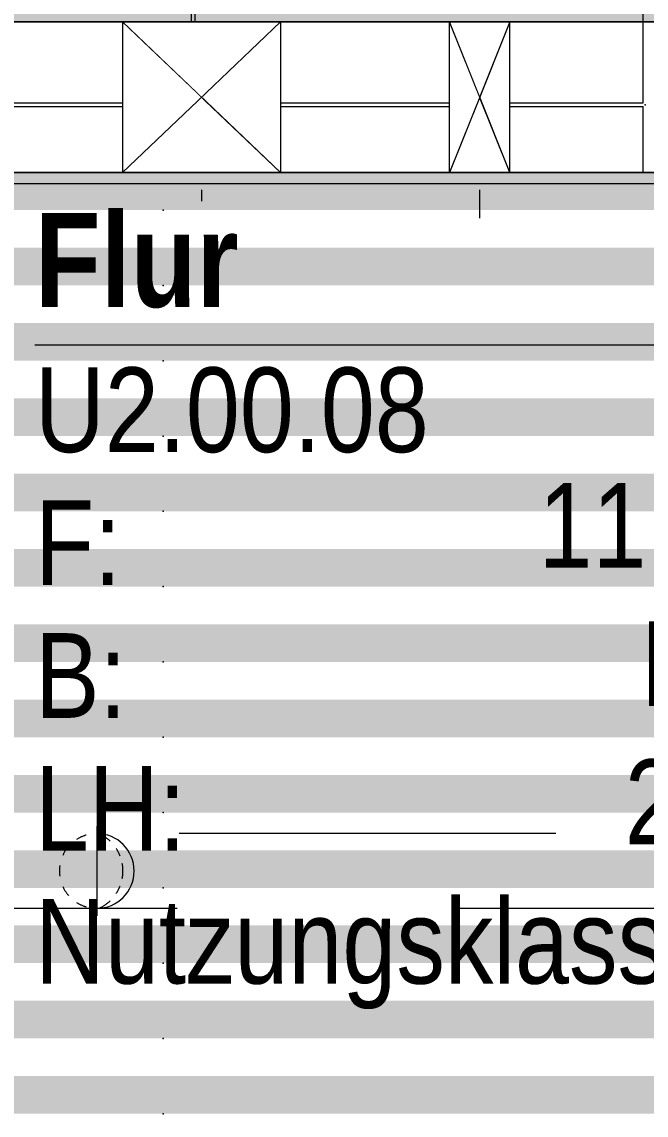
# Model space of a CAD drawing. Header units: centimetres. Extents: x 52.8 to 69.4, y 16.8 to 58.2.
# Drawn here: x 65.855 to 67.512, y 21.515 to 24.418 of the extents above; entities that cross this region are included whole.
import ezdxf
from ezdxf.xclip import XClip

# ---------------------------------------------------------------- set-up
doc = ezdxf.new("R2010")
doc.units = ezdxf.units.CM
doc.header["$MEASUREMENT"] = 0
doc.header["$XCLIPFRAME"] = 0
doc.set_wipeout_variables(frame=1)
for name, pattern in [('Strichlinie', [0.4, 0.3, -0.1]), ('Strichlinie kurz', [0.15, 0.075, -0.075]), ('Strichlinie-TGA', [0.175, 0.1, -0.075]), ('Strichlinie_ eng', [0.23, 0.15, -0.08]), ('Wipeout_Contour', [100, 0, -100])]:
    doc.linetypes.add(name, pattern=pattern)
for name, color, linetype in [('-2._Grundriss 2.UG_7_Bemaßung 50.gfb', 7, 'Continuous'), ('-2._Grundriss 2.UG_7_Bodenbelag.gfb', 7, 'Continuous'), ('-2._Grundriss 2.UG_7_Decken.gfb', 7, 'Continuous'), ('-2._Grundriss 2.UG_7_Neubau_Raumstempel_gemeinsam.gfb', 7, 'Continuous'), ('-2._Grundriss 2.UG_7_Neubau_Wände massiv.gfb', 7, 'Continuous'), ('-2._Grundriss 2.UG_7_Raumstempel_gemeinsam.gfb', 7, 'Continuous'), ('-2._Grundriss 2.UG_7_Unterdecken_TGA_2UG.gfb', 7, 'Continuous'), ('-2._Grundriss 2.UG_7_Wände massiv.gfb', 7, 'Continuous')]:
    doc.layers.add(name, color=color, linetype=linetype)
doc.styles.add('ERSTELLTER_STIL_2', font='ARIALNB.TTF')
doc.styles.add('ERSTELLTER_STIL_3', font='')
doc.styles.get('ERSTELLTER_STIL_3').set_extended_font_data('Arial Narrow')
pattern_1 = [(45, (42.56998, 4.75838), (-0.03535534, 0.03535534), [0, -0.05])]

# ---------------------------------------------------------------- blocks, each defined once
blk = doc.blocks.new('*X298')
at = {"layer": '-2._Grundriss 2.UG_7_Bodenbelag.gfb', "linetype": 'Continuous', "lineweight": 18, "true_color": 0xd7d7d7}
for points in [[(64.23, 23.9184), (66.23, 23.9184), (66.23, 24.0184), (64.23, 24.0184)], [(66.23, 23.9184), (68.23, 23.9184), (68.23, 24.0184), (66.23, 24.0184)], [(64.23, 23.8184), (64.23, 23.7184), (66.23, 23.7184), (66.23, 23.8184)], [(66.23, 23.8184), (66.23, 23.7184), (68.23, 23.7184), (68.23, 23.8184)], [(64.23, 23.6184), (64.23, 23.5184), (66.23, 23.5184), (66.23, 23.6184)], [(66.23, 23.6184), (66.23, 23.5184), (68.23, 23.5184), (68.23, 23.6184)], [(64.23, 23.4184), (64.23, 23.3184), (66.23, 23.3184), (66.23, 23.4184)], [(66.23, 23.4184), (66.23, 23.3184), (68.23, 23.3184), (68.23, 23.4184)], [(64.23, 23.2184), (64.23, 23.1184), (66.23, 23.1184), (66.23, 23.2184)], [(66.23, 23.2184), (66.23, 23.1184), (68.23, 23.1184), (68.23, 23.2184)], [(64.23, 23.0184), (64.23, 22.9184), (66.23, 22.9184), (66.23, 23.0184)], [(66.23, 23.0184), (66.23, 22.9184), (68.23, 22.9184), (68.23, 23.0184)], [(64.23, 22.8184), (64.23, 22.7184), (66.23, 22.7184), (66.23, 22.8184)], [(66.23, 22.8184), (66.23, 22.7184), (68.23, 22.7184), (68.23, 22.8184)], [(64.23, 22.6184), (64.23, 22.5184), (66.23, 22.5184), (66.23, 22.6184)], [(66.23, 22.6184), (66.23, 22.5184), (68.23, 22.5184), (68.23, 22.6184)], [(64.23, 22.4184), (64.23, 22.3184), (66.23, 22.3184), (66.23, 22.4184)], [(66.23, 22.4184), (66.23, 22.3184), (68.23, 22.3184), (68.23, 22.4184)], [(64.23, 22.2184), (64.23, 22.1184), (66.23, 22.1184), (66.23, 22.2184)], [(66.23, 22.2184), (66.23, 22.1184), (68.23, 22.1184), (68.23, 22.2184)], [(64.23, 22.0184), (64.23, 21.9184), (66.23, 21.9184), (66.23, 22.0184)], [(66.23, 22.0184), (66.23, 21.9184), (68.23, 21.9184), (68.23, 22.0184)], [(64.23, 21.8184), (64.23, 21.7184), (66.23, 21.7184), (66.23, 21.8184)], [(66.23, 21.8184), (66.23, 21.7184), (68.23, 21.7184), (68.23, 21.8184)], [(64.23, 21.6184), (64.23, 21.5184), (66.23, 21.5184), (66.23, 21.6184)], [(66.23, 21.6184), (66.23, 21.5184), (68.23, 21.5184), (68.23, 21.6184)]]:
    blk.add_hatch(color=254, dxfattribs=at).paths.add_polyline_path(points)
at = {"layer": '-2._Grundriss 2.UG_7_Bodenbelag.gfb', "color": 254, "linetype": 'Continuous', "lineweight": 18, "ltscale": 10, "true_color": 0xd7d7d7}
for p in [(66.23, 23.9184), (66.23, 23.7184), (66.23, 23.5184), (66.23, 23.3184), (66.23, 23.1184), (66.23, 22.9184), (66.23, 22.7184), (66.23, 22.5184), (66.23, 22.3184), (66.23, 22.1184), (66.23, 21.9184), (66.23, 21.7184), (66.23, 21.5184)]:
    blk.add_point(p, dxfattribs=at)
blk = doc.blocks.new('*X304')
at = {"layer": '-2._Grundriss 2.UG_7_Bodenbelag.gfb', "color": 253, "linetype": 'Continuous', "lineweight": 18, "ltscale": 10, "true_color": 0x9f9f9f}
for p, q in [((66.305, 24.2034), (66.305, 25.3934)), ((66.315, 24.2034), (66.315, 25.3934)), ((67.505, 24.2034), (67.505, 25.3934)), ((65.115, 24.2034), (66.305, 24.2034)), ((65.115, 24.1934), (66.305, 24.1934)), ((66.305, 24.0184), (66.305, 24.1934)), ((66.315, 24.2034), (67.505, 24.2034)), ((66.315, 24.1934), (67.505, 24.1934)), ((66.315, 24.0184), (66.315, 24.1934)), ((67.505, 24.0184), (67.505, 24.1934))]:
    blk.add_line(p, q, dxfattribs=at)
for p in [(66.31, 24.1984), (66.31, 24.1984), (66.31, 24.1984), (66.31, 24.1984), (67.51, 24.1984), (67.51, 24.1984), (67.51, 24.1984), (67.51, 24.1984)]:
    blk.add_point(p, dxfattribs=at)
blk = doc.blocks.new('Zeichnung_8_7', base_point=(42.57, 4.7584))
at = {"layer": '-2._Grundriss 2.UG_7_Wände massiv.gfb', "linetype": 'Continuous', "lineweight": 0, "true_color": 0x000000}
h = blk.add_hatch(dxfattribs=at)
h.set_pattern_fill('GIPS_0007', color=18, style=0, pattern_type=2)
h.set_pattern_definition(pattern_1)
h.paths.add_polyline_path([(63.11, 35.7584), (63.11, 24.4184), (68.31, 24.4184), (68.31, 35.7584)])
h.paths.add_polyline_path([(63.14, 35.7484), (68.28, 35.7484), (68.28, 24.4484), (63.14, 24.4484)], flags=0)
at = {"layer": '-2._Grundriss 2.UG_7_Bodenbelag.gfb', "color": 8, "linetype": 'Continuous', "lineweight": 13, "ltscale": 10, "flags": 128}
blk.add_lwpolyline([(62.71, 24.0184), (62.71, 19.4584), (68.71, 19.4584), (68.71, 24.0184)], close=True, dxfattribs=at)
at = {"layer": '-2._Grundriss 2.UG_7_Wände massiv.gfb', "color": 7, "linetype": 'Continuous', "lineweight": 13, "ltscale": 10, "flags": 128}
blk.add_lwpolyline([(63.11, 35.7584), (63.11, 24.4184), (68.31, 24.4184), (68.31, 35.7584)], close=True, dxfattribs=at)
at = {"layer": '-2._Grundriss 2.UG_7_Decken.gfb', "color": 7, "linetype": 'Continuous', "lineweight": 13, "ltscale": 10}
blk.add_blockref('*X298', (0, 0), dxfattribs=at)
at = {"color": 254, "linetype": 'Wipeout_Contour', "lineweight": 0, "ltscale": 549.303516}
blk.add_wipeout([(60.73, 24.0184), (60.73, 19.4584), (69.4002, 19.4584), (69.4002, 19.4884), (60.76, 19.4884), (60.76, 23.9884), (69.4002, 23.9884), (69.4002, 24.0184)], dxfattribs=at).dxf.layer = '-2._Grundriss 2.UG_7_Wände massiv.gfb'
at = {"layer": '-2._Grundriss 2.UG_7_Wände massiv.gfb', "linetype": 'Continuous', "lineweight": 0, "true_color": 0x000000}
h = blk.add_hatch(dxfattribs=at)
h.set_pattern_fill('GIPS_0007', color=18, style=0, pattern_type=2)
h.set_pattern_definition(pattern_1)
h.paths.add_polyline_path([(60.73, 24.0184), (60.73, 19.4584), (69.4002, 19.4584), (69.4002, 19.4884), (60.76, 19.4884), (60.76, 23.9884), (69.4002, 23.9884), (69.4002, 24.0184)])
at = {"layer": '-2._Grundriss 2.UG_7_Bodenbelag.gfb', "color": 8, "linetype": 'Continuous', "lineweight": 13, "ltscale": 10, "flags": 128}
blk.add_lwpolyline([(63.11, 30.8424), (62.61, 30.8424), (62.61, 28.0024), (63.11, 28.0024), (63.11, 24.0184), (68.31, 24.0184), (68.31, 35.7584), (64.06, 35.7584), (64.06, 36.1384), (63.11, 36.1384), (63.11, 35.8784), (62.61, 35.8784), (62.61, 33.0384), (63.11, 33.0384)], close=True, dxfattribs=at)
at = {"layer": '-2._Grundriss 2.UG_7_Neubau_Raumstempel_gemeinsam.gfb', "color": 7, "linetype": 'Continuous', "lineweight": 13, "ltscale": 10}
blk.add_line((65.8893, 23.5607), (68.1721, 23.5607), dxfattribs=at)
at = {"layer": '-2._Grundriss 2.UG_7_Unterdecken_TGA_2UG.gfb', "color": 8, "linetype": 'Strichlinie-TGA', "lineweight": 13, "ltscale": 10}
for p, q in [((66.0537, 22.2823), (66.0537, 22.044)), ((64.5225, 22.2632), (68.0174, 22.2632)), ((68.0174, 22.0632), (64.5225, 22.0632))]:
    blk.add_line(p, q, dxfattribs=at)
for centre, radius, start, end in [((66.0537, 22.1632), 0.0993, 106.3636, 122.7273), ((66.0537, 22.1632), 0.0993, 270.009, 89.991), ((66.0139, 22.1632), 0.1093, 46.6582, 65.1367), ((66.0537, 22.1632), 0.0993, 139.0909, 155.4545), ((66.0139, 22.1632), 0.1093, 21.3237, 33.0557), ((66.0537, 22.1632), 0.0993, 171.8182, 188.1818), ((66.0139, 22.1632), 0.1093, 349.5243, 10.4757), ((66.0537, 22.1632), 0.0993, 204.5455, 220.9091), ((66.0139, 22.1632), 0.1093, 326.9443, 338.6763), ((66.0537, 22.1632), 0.0993, 237.2727, 253.6364), ((66.0139, 22.1632), 0.1093, 294.8633, 313.3418)]:
    blk.add_arc(centre, radius, start, end, dxfattribs=at)
at = {"layer": '-2._Grundriss 2.UG_7_Wände massiv.gfb', "color": 7, "linetype": 'Continuous', "lineweight": 13, "ltscale": 10, "flags": 128}
for points in [[(69.4002, 24.0184), (60.73, 24.0184), (60.73, 19.4584), (69.4002, 19.4584)], [(69.4002, 23.9884), (60.76, 23.9884), (60.76, 19.4884), (69.4002, 19.4884)]]:
    blk.add_lwpolyline(points, dxfattribs=at)
at = {"layer": '-2._Grundriss 2.UG_7_Decken.gfb', "color": 7, "linetype": 'Continuous', "lineweight": 13, "ltscale": 10}
blk.add_blockref('*X304', (0, 0), dxfattribs=at)
at = {"layer": '-2._Grundriss 2.UG_7_Raumstempel_gemeinsam.gfb', "color": 7, "linetype": 'Continuous', "lineweight": 13, "insert": (65.8893, 23.6573), "char_height": 0.25, "attachment_point": 7, "style": 'ERSTELLTER_STIL_2'}
blk.add_mtext('\\A1;Flur', dxfattribs=at)
at = {"layer": '-2._Grundriss 2.UG_7_Raumstempel_gemeinsam.gfb', "color": 7, "linetype": 'Continuous', "lineweight": 13, "char_height": 0.225, "style": 'ERSTELLTER_STIL_3'}
for s, insert, attachment_point, line_spacing_factor in [('\\A1;U2.00.08\\PF:\\PB:\\PLH:\\PNutzungsklasse', (65.8893, 23.5006), 1, 0.940832), ('\\A1;\\P11,61m²\\PBo.32\\P2,63m\\PA°', (68.1721, 23.5607), 3, 0.978903)]:
    blk.add_mtext(s, dxfattribs=dict(at, insert=insert, attachment_point=attachment_point, line_spacing_factor=line_spacing_factor))
at = {"color": 254, "linetype": 'Wipeout_Contour', "lineweight": 0, "ltscale": 211.92223}
blk.add_wipeout([(66.3321, 24.2184), (66.1223, 24.4184), (66.1223, 24.0184)], dxfattribs=at).dxf.layer = '-2._Grundriss 2.UG_7_Neubau_Wände massiv.gfb'
at = {"color": 254, "linetype": 'Wipeout_Contour', "lineweight": 0, "ltscale": 214.248512}
blk.add_wipeout([(67.0704, 24.2184), (66.9904, 24.4184), (66.9904, 24.0184)], dxfattribs=at).dxf.layer = '-2._Grundriss 2.UG_7_Neubau_Wände massiv.gfb'
at = {"color": 254, "linetype": 'Wipeout_Contour', "lineweight": 0, "ltscale": 211.771257}
blk.add_wipeout([(66.3321, 24.2184), (66.5419, 24.0184), (66.5419, 24.4184)], dxfattribs=at).dxf.layer = '-2._Grundriss 2.UG_7_Neubau_Wände massiv.gfb'
at = {"color": 254, "linetype": 'Wipeout_Contour', "lineweight": 0, "ltscale": 213.608953}
blk.add_wipeout([(67.0704, 24.2184), (67.1504, 24.0184), (67.1504, 24.4184)], dxfattribs=at).dxf.layer = '-2._Grundriss 2.UG_7_Neubau_Wände massiv.gfb'
at = {"color": 254, "linetype": 'Wipeout_Contour', "lineweight": 0, "ltscale": 212.158165}
blk.add_wipeout([(66.3321, 24.2184), (66.5419, 24.4184), (66.1223, 24.4184)], dxfattribs=at).dxf.layer = '-2._Grundriss 2.UG_7_Neubau_Wände massiv.gfb'
at = {"color": 254, "linetype": 'Wipeout_Contour', "lineweight": 0, "ltscale": 213.625995}
blk.add_wipeout([(67.0704, 24.2184), (66.9904, 24.0184), (67.1504, 24.0184)], dxfattribs=at).dxf.layer = '-2._Grundriss 2.UG_7_Neubau_Wände massiv.gfb'
at = {"layer": '-2._Grundriss 2.UG_7_Neubau_Wände massiv.gfb', "color": 7, "linetype": 'Strichlinie kurz', "lineweight": 13, "ltscale": 10}
for p, q in [((66.1223, 24.4184), (66.5419, 24.4184)), ((66.9904, 24.0184), (67.1504, 24.0184))]:
    blk.add_line(p, q, dxfattribs=at)
at = {"color": 254, "linetype": 'Wipeout_Contour', "lineweight": 0, "ltscale": 214.237316}
blk.add_wipeout([(67.0704, 24.2184), (67.1504, 24.4184), (66.9904, 24.4184)], dxfattribs=at).dxf.layer = '-2._Grundriss 2.UG_7_Neubau_Wände massiv.gfb'
at = {"color": 254, "linetype": 'Wipeout_Contour', "lineweight": 0, "ltscale": 211.540834}
blk.add_wipeout([(66.3321, 24.2184), (66.1223, 24.0184), (66.5419, 24.0184)], dxfattribs=at).dxf.layer = '-2._Grundriss 2.UG_7_Neubau_Wände massiv.gfb'
at = {"layer": '-2._Grundriss 2.UG_7_Bemaßung 50.gfb', "color": 7, "linetype": 'Strichlinie kurz', "lineweight": 13, "ltscale": 10}
for p, q in [((66.3321, 26.9725), (66.3321, 23.9418)), ((67.0704, 26.9725), (67.0704, 23.8967))]:
    blk.add_line(p, q, dxfattribs=at)
at = {"layer": '-2._Grundriss 2.UG_7_Neubau_Wände massiv.gfb', "color": 7, "linetype": 'Strichlinie', "lineweight": 13, "ltscale": 10}
for p, q in [((68.31, 24.4184), (63.11, 24.4184)), ((68.31, 24.0184), (63.11, 24.0184))]:
    blk.add_line(p, q, dxfattribs=at)
at = {"layer": '-2._Grundriss 2.UG_7_Neubau_Wände massiv.gfb', "color": 7, "linetype": 'Strichlinie kurz', "lineweight": 13, "ltscale": 10}
for p, q in [((66.5419, 24.4184), (66.1223, 24.0184)), ((66.5419, 24.0184), (66.1223, 24.4184)), ((67.1504, 24.0184), (66.9904, 24.4184)), ((67.1504, 24.4184), (66.9904, 24.0184)), ((66.9904, 24.4184), (67.1504, 24.4184)), ((66.1223, 24.0184), (66.5419, 24.0184))]:
    blk.add_line(p, q, dxfattribs=at)
at = {"layer": '-2._Grundriss 2.UG_7_Neubau_Wände massiv.gfb', "color": 7, "linetype": 'Continuous', "lineweight": 13, "ltscale": 10}
for p, q in [((66.1223, 24.4184), (66.1223, 24.0184)), ((66.5419, 24.4184), (66.5419, 24.0184)), ((66.9904, 24.0184), (66.9904, 24.4184)), ((67.1504, 24.0184), (67.1504, 24.4184))]:
    blk.add_line(p, q, dxfattribs=at)
at = {"layer": '-2._Grundriss 2.UG_7_Neubau_Wände massiv.gfb', "color": 7, "linetype": 'Strichlinie_ eng', "lineweight": 13, "ltscale": 10}
blk.add_arc((68.184, 24.2584), 2.474, 90, 180, dxfattribs=at)

msp = doc.modelspace()

# ---------------------------------------------------------------- block references
at = {"color": 7, "linetype": 'Continuous', "lineweight": 13, "ltscale": 10}
ref = msp.add_blockref('Zeichnung_8_7', (42.57, 4.7584), dxfattribs=at)
XClip(ref).set_block_clipping_path([(54.5300182444, 16.794228408), (69.4001759032, 38.3115296116)])

doc.saveas('drawing.dxf')
